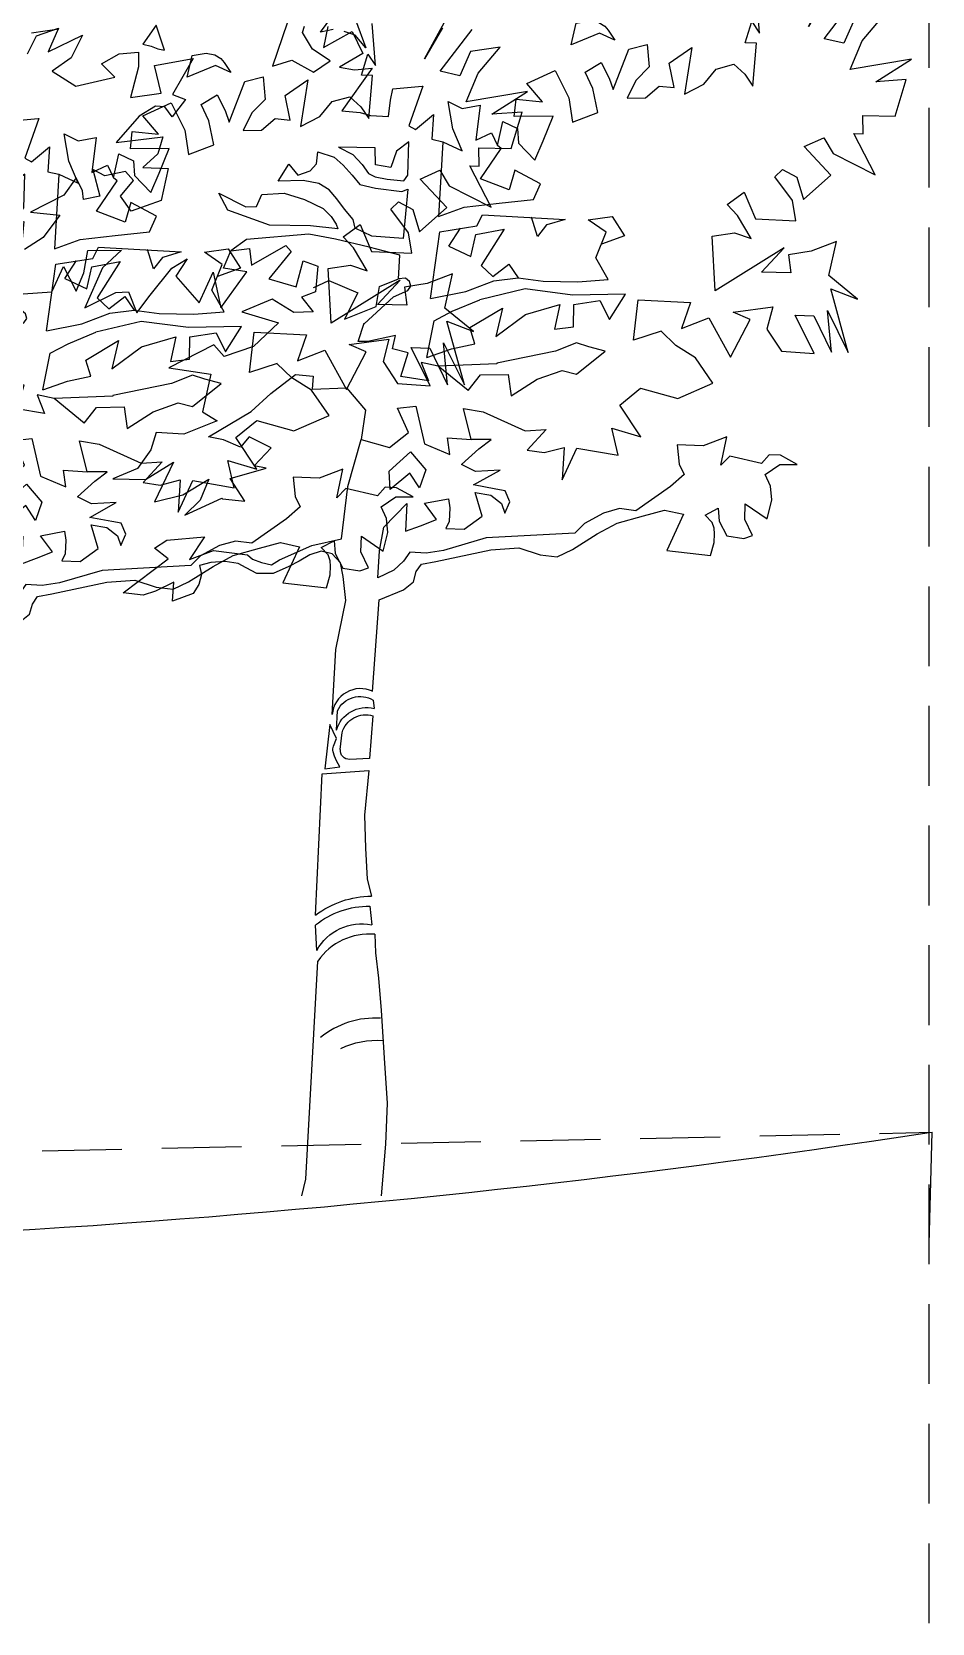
# Model space of a CAD drawing. Header units: millimetres. Extents: x 1514 to 1688, y 984 to 1013.
# Drawn here: x 1538.18 to 1541.001, y 986.771 to 991.759 of the extents above; entities that cross this region are included whole.
import ezdxf

# ---------------------------------------------------------------- set-up
doc = ezdxf.new("R2010")
doc.units = ezdxf.units.MM
doc.linetypes.add('CACHE', pattern=[0.375, 0.25, -0.125])
for name, color, linetype in [('Cotations2', 7, 'Continuous'), ('Limites', 7, 'Continuous'), ('T2', 5, 'Continuous')]:
    doc.layers.add(name, color=color, linetype=linetype)

# ---------------------------------------------------------------- blocks, each defined once
blk = doc.blocks.new('E13')
at = {"color": 62, "true_color": 0xacc205}
for p, q in [((2.1431, 19.0771), (2.1845, 19.1327)), ((2.2225, 19.07), (2.1974, 19.0787)), ((1.8389, 18.9743), (1.851, 19.0237)), ((0.8089, 18.9537), (0.8528, 18.9579)), ((1.9353, 18.8721), (1.9707, 18.9642)), ((1.9707, 18.9642), (2.0122, 18.9753)), ((1.3854, 18.921), (1.3165, 18.8239)), ((1.7382, 18.8864), (1.803, 18.9156)), ((2.0169, 18.9238), (1.9869, 18.8928)), ((1.9869, 18.8928), (1.9668, 18.8527)), ((0.8346, 18.854), (0.9043, 18.8639)), ((1.4225, 18.8109), (1.4272, 18.8485)), ((1.9668, 18.8527), (2.0085, 18.8533)), ((2.5324, 18.6778), (2.4839, 18.7725)), ((2.4368, 18.7268), (2.5324, 18.6778)), ((0.7489, 18.69), (0.7651, 18.629)), ((0.7762, 18.6755), (0.7489, 18.69)), ((0.9207, 18.6921), (0.9046, 18.6194)), ((0.7106, 18.6711), (0.683, 18.6315)), ((0.7254, 18.6415), (0.7106, 18.6711)), ((0.8235, 18.6852), (0.7762, 18.6755)), ((0.8117, 18.6292), (0.8417, 18.6648)), ((0.8417, 18.6648), (0.8235, 18.6852)), ((0.8417, 18.6648), (0.8417, 18.6648)), ((0.683, 18.6315), (0.6069, 18.5929)), ((0.7277, 18.6216), (0.7254, 18.6415)), ((0.7651, 18.629), (0.7277, 18.6216)), ((0.8364, 18.5951), (0.8117, 18.6292)), ((0.9046, 18.6194), (0.8364, 18.5951)), ((2.2338, 18.6381), (2.2595, 18.5772)), ((0.6069, 18.5929), (0.6738, 18.5859)), ((0.6738, 18.5859), (0.6358, 18.5347)), ((2.2495, 18.5325), (2.2184, 18.5852)), ((2.1609, 18.5384), (2.2116, 18.5459)), ((2.2116, 18.5459), (2.2495, 18.5325)), ((2.2595, 18.5772), (2.3512, 18.5731)), ((0.6358, 18.5347), (0.5928, 18.5076)), ((0.6358, 18.5347), (0.6358, 18.5347)), ((0.7282, 18.4548), (0.7377, 18.5052)), ((0.7377, 18.5052), (0.8144, 18.5058)), ((0.7377, 18.5052), (0.7377, 18.5052)), ((0.8144, 18.5058), (0.7707, 18.4656)), ((2.1674, 18.4137), (2.1609, 18.5384)), ((2.3245, 18.5116), (2.1674, 18.4137)), ((2.2729, 18.4559), (2.3245, 18.5116)), ((0.9288, 18.4649), (0.9637, 18.486)), ((0.9637, 18.486), (0.938, 18.4471)), ((1.201, 18.5028), (1.1497, 18.4404)), ((0.6556, 18.4111), (0.6819, 18.4686)), ((0.6819, 18.4686), (0.7106, 18.4125)), ((0.7106, 18.4125), (0.7282, 18.4548)), ((0.7707, 18.4656), (0.7305, 18.375)), ((0.8797, 18.4034), (0.9288, 18.4649)), ((0.938, 18.4471), (0.991, 18.3862)), ((0.991, 18.3862), (1.0231, 18.4558)), ((1.2869, 18.4367), (1.353, 18.4089)), ((0.59, 18.4066), (0.6556, 18.4111)), ((0.7305, 18.375), (0.8013, 18.4094)), ((0.8013, 18.4094), (0.8299, 18.411)), ((0.8299, 18.411), (0.849, 18.363)), ((0.849, 18.363), (0.8797, 18.4034)), ((1.2565, 18.4114), (1.2242, 18.3987)), ((1.683, 18.3741), (1.6675, 18.309)), ((2.2476, 18.348), (2.2083, 18.3651)), ((1.8515, 18.2237), (1.9169, 18.2756)), ((2.1626, 18.2029), (2.1226, 18.2609)), ((1.6695, 18.2471), (1.5362, 18.2414)), ((1.7615, 18.2117), (1.8189, 18.2319))]:
    blk.add_line(p, q, dxfattribs=at)
at = {"color": 84, "true_color": 0x2aaf18}
for p, q in [((2.3802, 19.0162), (2.4486, 19.1417)), ((2.2232, 19.1051), (2.2468, 19.0416)), ((2.2684, 19.0012), (2.2613, 19.0965)), ((2.4216, 19.0869), (2.3802, 19.0162)), ((2.1723, 19.0833), (2.1431, 19.0771)), ((2.2468, 19.0416), (2.2225, 19.07)), ((2.416, 18.988), (2.4887, 19.0829)), ((1.2268, 19.0021), (1.2317, 19.0169)), ((1.2847, 19.0159), (1.2745, 18.9682)), ((1.7571, 19.0449), (1.7726, 19.0392)), ((1.7726, 19.0392), (1.7875, 19.0361)), ((1.851, 19.0237), (1.8828, 19.0288)), ((1.8828, 19.0288), (1.9023, 19.0254)), ((1.9023, 19.0254), (1.916, 19.0168)), ((1.916, 19.0168), (1.9237, 19.0076)), ((2.2363, 18.979), (2.2514, 19.0272)), ((2.2514, 19.0272), (2.2684, 19.0012)), ((2.4849, 19.0328), (2.4607, 18.9778)), ((2.5528, 19.0428), (2.4849, 19.0328)), ((2.5028, 18.9833), (2.5528, 19.0428)), ((1.2496, 18.9644), (1.2268, 19.0021)), ((1.2745, 18.9682), (1.3399, 19.0049)), ((1.3399, 19.0049), (1.3644, 18.9548)), ((1.9042, 19.0007), (1.8389, 18.9743)), ((1.939, 18.9847), (1.9042, 19.0007)), ((1.9237, 19.0076), (1.939, 18.9847)), ((2.2617, 18.9779), (2.2363, 18.979)), ((2.2534, 18.88), (2.2617, 18.9779)), ((2.4607, 18.9778), (2.416, 18.988)), ((2.475, 18.918), (2.5028, 18.9833)), ((1.2901, 18.9378), (1.2496, 18.9644)), ((1.3644, 18.9548), (1.3109, 18.9237)), ((2.063, 18.9325), (2.114, 18.9684)), ((2.114, 18.9684), (2.0974, 18.8616)), ((2.6151, 18.9414), (2.475, 18.918)), ((2.5335, 18.89), (2.6151, 18.9414)), ((1.2521, 18.9122), (1.2901, 18.9378)), ((1.3109, 18.9237), (1.3453, 18.9173)), ((1.3453, 18.9173), (1.3854, 18.921)), ((2.0739, 18.8767), (2.063, 18.9325)), ((2.1417, 18.8848), (2.17, 18.9186)), ((2.17, 18.9186), (2.2098, 18.9299)), ((2.2098, 18.9299), (2.2354, 18.9071)), ((2.2354, 18.9071), (2.2534, 18.88)), ((1.4272, 18.8485), (1.433, 18.8738)), ((1.433, 18.8738), (1.4998, 18.88)), ((1.5008, 18.8799), (1.4693, 18.7895)), ((1.4998, 18.88), (1.5008, 18.8799)), ((2.0974, 18.8616), (2.1417, 18.8848)), ((2.2534, 18.88), (2.2534, 18.88)), ((2.6032, 18.8949), (2.5335, 18.89)), ((2.5779, 18.8116), (2.6032, 18.8949)), ((1.5588, 18.8452), (1.5909, 18.8295)), ((1.5692, 18.7827), (1.5588, 18.8452)), ((1.3165, 18.8239), (1.3579, 18.8197)), ((1.3579, 18.8197), (1.382, 18.8132)), ((1.382, 18.8132), (1.4225, 18.8109)), ((1.4846, 18.7816), (1.5251, 18.8155)), ((1.5251, 18.8155), (1.5219, 18.7589)), ((1.5251, 18.8155), (1.5251, 18.8155)), ((2.5047, 18.7717), (2.5041, 18.8134)), ((2.5041, 18.8134), (2.5779, 18.8116)), ((1.4693, 18.7895), (1.4846, 18.7816)), ((1.5219, 18.7589), (1.5469, 18.7532)), ((1.5911, 18.7328), (1.5692, 18.7827)), ((2.3706, 18.7422), (2.415, 18.7626)), ((2.415, 18.7626), (2.4368, 18.7268)), ((2.415, 18.7626), (2.415, 18.7626)), ((2.4839, 18.7725), (2.5047, 18.7717)), ((1.2588, 18.703), (1.262, 18.7304)), ((1.3924, 18.7393), (1.3091, 18.7411)), ((1.3932, 18.7006), (1.3924, 18.7393)), ((1.441, 18.7318), (1.4279, 18.6949)), ((1.4692, 18.7535), (1.441, 18.7318)), ((1.5469, 18.7532), (1.5911, 18.7328)), ((2.4311, 18.6769), (2.3706, 18.7422)), ((0.863, 18.6946), (0.9207, 18.6921)), ((1.1716, 18.6634), (1.1954, 18.7022)), ((1.1954, 18.7022), (1.2162, 18.677)), ((1.1954, 18.7022), (1.1954, 18.7022)), ((1.2162, 18.677), (1.2443, 18.6871)), ((1.2443, 18.6871), (1.2588, 18.703)), ((1.4279, 18.6949), (1.3932, 18.7006)), ((1.7109, 18.6884), (1.698, 18.644)), ((1.7691, 18.6575), (1.7109, 18.6884)), ((2.3039, 18.6734), (2.3212, 18.6902)), ((2.3212, 18.6902), (2.3539, 18.6725)), ((2.3212, 18.6902), (2.3212, 18.6902)), ((1.698, 18.644), (1.6325, 18.6687)), ((1.7531, 18.6216), (1.7691, 18.6575)), ((2.3441, 18.6191), (2.3039, 18.6734)), ((2.3539, 18.6725), (2.369, 18.6218)), ((2.369, 18.6218), (2.4311, 18.6769)), ((1.0566, 18.5972), (1.0358, 18.6359)), ((1.0358, 18.6359), (1.0978, 18.6046)), ((1.1217, 18.6055), (1.1341, 18.633)), ((2.1949, 18.6105), (2.2338, 18.6381)), ((2.3512, 18.5731), (2.3441, 18.6191)), ((1.0978, 18.6046), (1.1217, 18.6055)), ((1.7627, 18.5375), (1.749, 18.5813)), ((1.8784, 18.5752), (1.9329, 18.5832)), ((1.9329, 18.5832), (1.9609, 18.5386)), ((2.2184, 18.5852), (2.1949, 18.6105)), ((1.5601, 18.5151), (1.5871, 18.5566)), ((1.6105, 18.4915), (1.622, 18.5418)), ((1.622, 18.5418), (1.6862, 18.5539)), ((1.6862, 18.5539), (1.6344, 18.4715)), ((1.7828, 18.5636), (1.7627, 18.5375)), ((1.8255, 18.5763), (1.7836, 18.5635)), ((1.9188, 18.5475), (1.8784, 18.5752)), ((1.8954, 18.4886), (1.9188, 18.5475)), ((1.0465, 18.4653), (1.0637, 18.5049)), ((1.0989, 18.5306), (1.0637, 18.5049)), ((1.0637, 18.5049), (1.1057, 18.5101)), ((1.1057, 18.5101), (1.1104, 18.4718)), ((1.1104, 18.4718), (1.1888, 18.517)), ((1.1888, 18.517), (1.201, 18.5028)), ((1.5601, 18.5151), (1.6105, 18.4915)), ((1.9609, 18.5386), (1.9083, 18.5199)), ((2.3245, 18.5116), (2.3245, 18.5116)), ((2.4442, 18.5262), (2.3865, 18.5041)), ((2.4269, 18.448), (2.4442, 18.5262)), ((1.2127, 18.4223), (1.2286, 18.4817)), ((1.2286, 18.4817), (1.2618, 18.4697)), ((1.2618, 18.4697), (1.2565, 18.4114)), ((1.6344, 18.4715), (1.6609, 18.4459)), ((1.6609, 18.4459), (1.6972, 18.4743)), ((1.6972, 18.4743), (1.7186, 18.4434)), ((1.9238, 18.4391), (1.8954, 18.4886)), ((2.3865, 18.5041), (2.3347, 18.4956)), ((2.3347, 18.4956), (2.3402, 18.4546)), ((1.0231, 18.4558), (1.0404, 18.3748)), ((1.0404, 18.3748), (1.0998, 18.4567)), ((1.0998, 18.4567), (1.0465, 18.4653)), ((1.1497, 18.4404), (1.2127, 18.4223)), ((1.2524, 18.4212), (1.2869, 18.4367)), ((1.4023, 18.423), (1.4453, 18.4405)), ((1.4617, 18.4422), (1.4453, 18.4405)), ((1.4706, 18.4348), (1.4617, 18.4422)), ((1.4735, 18.4243), (1.4706, 18.4348)), ((2.3402, 18.4546), (2.2729, 18.4559)), ((2.4918, 18.3945), (2.4269, 18.448)), ((1.2242, 18.3987), (1.2511, 18.3655)), ((1.2524, 18.4203), (1.2524, 18.4212)), ((1.353, 18.4089), (1.3227, 18.3486)), ((1.3674, 18.3385), (1.4346, 18.3996)), ((1.395, 18.378), (1.4023, 18.423)), ((1.4346, 18.3996), (1.4671, 18.4142)), ((1.4671, 18.4142), (1.4735, 18.4243)), ((1.9263, 18.3479), (1.9629, 18.4058)), ((2.4711, 18.2729), (2.4311, 18.4181)), ((2.4311, 18.4181), (2.4918, 18.3945)), ((1.1575, 18.3943), (1.0882, 18.3655)), ((1.0882, 18.3655), (1.1723, 18.3401)), ((1.2074, 18.364), (1.1575, 18.3943)), ((1.2511, 18.3655), (1.2074, 18.364)), ((1.3227, 18.3486), (1.395, 18.378)), ((1.6084, 18.3295), (1.683, 18.3741)), ((1.735, 18.3596), (1.8133, 18.382)), ((1.8133, 18.382), (1.8014, 18.3261)), ((1.8446, 18.3314), (1.8455, 18.3825)), ((1.8455, 18.3825), (1.905, 18.3913)), ((1.905, 18.3913), (1.9263, 18.3479)), ((1.9814, 18.3009), (1.9923, 18.393)), ((1.9923, 18.393), (2.1114, 18.3868)), ((2.1114, 18.3868), (2.0907, 18.3278)), ((2.2083, 18.3651), (2.2991, 18.3771)), ((2.2991, 18.3771), (2.2857, 18.3261)), ((2.4235, 18.3686), (2.4711, 18.2729)), ((2.4325, 18.2732), (2.4235, 18.3686)), ((1.6199, 18.2926), (1.6084, 18.3295)), ((1.6675, 18.309), (1.735, 18.3596)), ((1.8014, 18.3261), (1.8446, 18.3314)), ((2.0907, 18.3278), (2.1532, 18.3522)), ((2.1532, 18.3522), (2.2023, 18.2624)), ((2.2023, 18.2624), (2.2476, 18.348)), ((2.2857, 18.3261), (2.319, 18.2762)), ((2.3933, 18.2705), (2.3499, 18.358)), ((2.3499, 18.358), (2.3923, 18.3567)), ((2.3923, 18.3567), (2.4325, 18.2732)), ((1.4392, 18.3113), (1.3756, 18.298)), ((1.4323, 18.2815), (1.4392, 18.3113)), ((1.5668, 18.2815), (1.6199, 18.2926)), ((1.8513, 18.2949), (1.8033, 18.2759)), ((1.8798, 18.286), (1.8513, 18.2949)), ((2.0447, 18.3218), (1.9814, 18.3009)), ((2.0437, 18.3219), (2.0447, 18.3218)), ((2.0782, 18.2889), (2.0437, 18.3219)), ((2.1226, 18.2609), (2.0782, 18.2889)), ((1.4676, 18.272), (1.4323, 18.2815)), ((1.451, 18.2184), (1.4676, 18.272)), ((1.5103, 18.2612), (1.5668, 18.2815)), ((1.8033, 18.2759), (1.6696, 18.2482)), ((1.9169, 18.2756), (1.8798, 18.286)), ((2.319, 18.2762), (2.3933, 18.2705)), ((1.5138, 18.2079), (1.451, 18.2184)), ((1.497, 18.25), (1.5138, 18.2079)), ((1.5362, 18.2414), (1.497, 18.25)), ((1.6042, 18.1858), (1.5362, 18.2414)), ((1.6042, 18.1858), (1.6324, 18.2215)), ((1.6324, 18.2215), (1.696, 18.2224)), ((1.6696, 18.2482), (1.6695, 18.2471)), ((1.696, 18.2224), (1.7026, 18.1737)), ((1.8189, 18.2319), (1.8515, 18.2237)), ((1.1095, 18.1384), (1.1543, 18.1796)), ((1.7026, 18.1737), (1.7615, 18.2117)), ((1.9503, 18.1528), (1.9977, 18.1917)), ((1.9977, 18.1917), (2.0822, 18.1682)), ((2.0822, 18.1682), (2.1626, 18.2029)), ((1.4436, 18.1461), (1.4848, 18.1505)), ((1.4688, 18.09), (1.4436, 18.1461)), ((1.4848, 18.1505), (1.5048, 18.0645)), ((1.5935, 18.1449), (1.6384, 18.1377)), ((1.6116, 18.0742), (1.5935, 18.1449)), ((1.9979, 18.0807), (1.9503, 18.1528)), ((1.032, 18.1167), (0.9566, 18.0865)), ((0.9987, 18.1374), (1.032, 18.1167)), ((1.0122, 18.0803), (1.1095, 18.1384)), ((1.3704, 18.1412), (1.3604, 18.0745)), ((1.6384, 18.1377), (1.7344, 18.0943)), ((0.8936, 18.0905), (0.8811, 18.0506)), ((0.9566, 18.0865), (0.8936, 18.0905)), ((1.0469, 18.0739), (1.0122, 18.0803)), ((1.0854, 18.0568), (1.0469, 18.0739)), ((1.1051, 18.0808), (1.0854, 18.0568)), ((1.1554, 18.0553), (1.1051, 18.0808)), ((1.3604, 18.0745), (1.4254, 18.0563)), ((1.4254, 18.0563), (1.4688, 18.09)), ((1.557, 18.0784), (1.6116, 18.0742)), ((1.5627, 18.0401), (1.557, 18.0784)), ((1.6571, 18.0745), (1.6116, 18.0742)), ((1.629, 18.0532), (1.6571, 18.0745)), ((1.7344, 18.0943), (1.782, 18.0972)), ((1.782, 18.0972), (1.7387, 18.0504)), ((1.9319, 18.1001), (1.9979, 18.0807)), ((1.9462, 18.0384), (1.9319, 18.1001)), ((2.1941, 18.0808), (2.1403, 18.0603)), ((2.1805, 18.0156), (2.1941, 18.0808)), ((0.8811, 18.0506), (0.8503, 18.0085)), ((1.1163, 18.0147), (1.1554, 18.0553)), ((1.5048, 18.0645), (1.5627, 18.0401)), ((1.5894, 18.0172), (1.629, 18.0532)), ((1.7387, 18.0504), (1.778, 18.0445)), ((1.778, 18.0445), (1.8235, 18.0561)), ((1.8235, 18.0561), (1.8187, 17.9826)), ((1.8187, 17.9826), (1.8519, 18.055)), ((1.8519, 18.055), (1.9462, 18.0384)), ((2.1403, 18.0603), (2.0806, 18.0622)), ((2.0806, 18.0622), (2.0851, 18.0182)), ((2.201, 18.0367), (2.1805, 18.0156)), ((2.2728, 18.0199), (2.201, 18.0367)), ((2.2903, 18.0394), (2.2728, 18.0199)), ((2.3168, 18.0384), (2.2903, 18.0394)), ((2.3541, 18.0174), (2.3168, 18.0384)), ((0.8503, 18.0085), (0.7945, 17.9844)), ((0.8692, 17.9832), (0.9328, 18.023)), ((0.9328, 18.023), (0.8891, 17.9325)), ((1.0618, 17.9856), (1.1443, 18.0088)), ((1.1163, 18.0147), (1.1163, 18.0147)), ((1.1443, 18.0088), (1.1163, 18.0147)), ((1.6212, 18.0015), (1.5894, 18.0172)), ((1.617, 17.9707), (1.6775, 18.0048)), ((1.6775, 18.0048), (1.6212, 18.0015)), ((2.0851, 18.0182), (2.0966, 17.9946)), ((2.2812, 17.9946), (2.3152, 18.0177)), ((2.3152, 18.0177), (2.3541, 18.0174)), ((0.7945, 17.9844), (0.8692, 17.9832)), ((0.9537, 17.9484), (1.0135, 17.9836)), ((1.0135, 17.9836), (0.9936, 17.9358)), ((1.0957, 17.9337), (1.0618, 17.9856)), ((1.6674, 17.9611), (1.617, 17.9707)), ((1.689, 17.9576), (1.6674, 17.9611)), ((2.0966, 17.9946), (2.0658, 17.9675)), ((2.2935, 17.9682), (2.2812, 17.9946)), ((2.2968, 17.9365), (2.2935, 17.9682)), ((0.8891, 17.9325), (0.9537, 17.9484)), ((0.9537, 17.9484), (0.9537, 17.9484)), ((0.9587, 17.9017), (1.0432, 17.9407)), ((0.9936, 17.9358), (0.9587, 17.9017)), ((1.0432, 17.9407), (1.0442, 17.9395)), ((1.0442, 17.9395), (1.0957, 17.9337)), ((1.4648, 17.9282), (1.4619, 17.8651)), ((1.5047, 17.9289), (1.5596, 17.9391)), ((1.5324, 17.8919), (1.5047, 17.9289)), ((1.5596, 17.9391), (1.5629, 17.9188)), ((1.6205, 17.9534), (1.6561, 17.9477)), ((1.6362, 17.8999), (1.6205, 17.9534)), ((1.6561, 17.9477), (1.6801, 17.9288)), ((1.6801, 17.9288), (1.6878, 17.9065)), ((1.6878, 17.9065), (1.6993, 17.9322)), ((1.6993, 17.9322), (1.689, 17.9576)), ((2.2354, 17.892), (2.2363, 17.9279)), ((2.2363, 17.9279), (2.2859, 17.8938)), ((2.2859, 17.8938), (2.2968, 17.9365)), ((1.4961, 17.8776), (1.5324, 17.8919)), ((1.5629, 17.9188), (1.5614, 17.8878)), ((1.5952, 17.87), (1.6362, 17.8999)), ((2.0522, 17.9136), (2.0953, 17.9038)), ((2.0953, 17.9038), (2.0576, 17.8214)), ((2.1444, 17.9019), (2.1741, 17.9175)), ((2.161, 17.8855), (2.1444, 17.9019)), ((2.1741, 17.9175), (2.1764, 17.8881)), ((2.1764, 17.8881), (2.1939, 17.8545)), ((2.2527, 17.8557), (2.2354, 17.892)), ((0.9173, 17.845), (1.0035, 17.8528)), ((1.0035, 17.8528), (0.9691, 17.8005)), ((1.4619, 17.8651), (1.4961, 17.8776)), ((1.5614, 17.8878), (1.5536, 17.8713)), ((1.5536, 17.8713), (1.5952, 17.87)), ((2.1649, 17.8719), (2.161, 17.8855)), ((2.1658, 17.8594), (2.1649, 17.8719)), ((2.1651, 17.8397), (2.1658, 17.8594)), ((2.1939, 17.8545), (2.2332, 17.8486)), ((2.2332, 17.8486), (2.2527, 17.8557)), ((0.8894, 17.8263), (0.9173, 17.845)), ((0.9208, 17.8023), (0.8894, 17.8263)), ((2.0576, 17.8214), (2.1572, 17.81)), ((2.1572, 17.81), (2.1651, 17.8397)), ((0.8183, 17.7248), (0.9208, 17.8023)), ((0.9917, 17.7874), (0.9969, 17.7669)), ((0.9338, 17.749), (0.8914, 17.7287)), ((0.9305, 17.7057), (0.9338, 17.749)), ((0.9903, 17.7439), (0.9773, 17.723)), ((0.9969, 17.7669), (0.9903, 17.7439)), ((0.9969, 17.7669), (0.9969, 17.7669)), ((0.8633, 17.7195), (0.8183, 17.7248)), ((0.8914, 17.7287), (0.8633, 17.7195)), ((0.9773, 17.723), (0.9305, 17.7057)), ((0.9773, 17.723), (0.9773, 17.723)), ((0.9305, 17.7057), (0.9305, 17.7057))]:
    blk.add_line(p, q, dxfattribs=at)
at = {"color": 97, "true_color": 0x25742c}
for p, q in [((1.7684, 19.0933), (1.7385, 19.0493)), ((1.7875, 19.0361), (1.7684, 19.0933)), ((1.2036, 19.057), (1.1584, 18.9259)), ((1.7385, 19.0493), (1.7571, 19.0449)), ((0.5996, 18.9535), (0.6206, 18.9947)), ((0.6711, 19.0098), (0.609, 19.0012)), ((0.6206, 18.9947), (0.6705, 19.0125)), ((0.6705, 19.0125), (0.6474, 18.9585)), ((0.6474, 18.9585), (0.725, 18.9962)), ((0.725, 18.9962), (0.6994, 18.945)), ((0.6994, 18.945), (0.6562, 18.9142)), ((0.7684, 18.9311), (0.8089, 18.9537)), ((0.8528, 18.9579), (0.8532, 18.9238)), ((0.8894, 18.9275), (0.9778, 18.9435)), ((0.9778, 18.9435), (0.9306, 18.861)), ((2.0122, 18.9753), (2.0169, 18.9238)), ((0.6562, 18.9142), (0.7104, 18.8798)), ((0.7991, 18.9003), (0.7684, 18.9311)), ((0.8532, 18.9238), (0.8346, 18.854)), ((0.9043, 18.8639), (0.8894, 18.9275)), ((1.1584, 18.9259), (1.2022, 18.9396)), ((1.2022, 18.9396), (1.2521, 18.9122)), ((1.803, 18.9156), (1.8342, 18.8533)), ((1.8709, 18.9123), (1.9078, 18.9341)), ((1.8889, 18.8749), (1.8709, 18.9123)), ((1.9078, 18.9341), (1.9259, 18.8986)), ((0.7104, 18.8798), (0.7991, 18.9003)), ((0.7991, 18.9003), (0.7991, 18.9003)), ((1.774, 18.8447), (1.7382, 18.8864)), ((1.8999, 18.8199), (1.8889, 18.8749)), ((1.9259, 18.8986), (1.9353, 18.8721)), ((2.0085, 18.8533), (2.0401, 18.8804)), ((2.0401, 18.8804), (2.0739, 18.8767)), ((0.8918, 18.8345), (0.8541, 18.8119)), ((0.9133, 18.8329), (0.8918, 18.8345)), ((0.9297, 18.8099), (0.9133, 18.8329)), ((0.9601, 18.8493), (0.9297, 18.8099)), ((0.9306, 18.861), (0.9601, 18.8493)), ((1.5909, 18.8295), (1.6321, 18.8366)), ((1.6321, 18.8366), (1.6222, 18.757)), ((1.7097, 18.8109), (1.7138, 18.8504)), ((1.7138, 18.8504), (1.774, 18.8447)), ((1.8342, 18.8533), (1.8424, 18.7978)), ((0.8541, 18.8119), (0.8021, 18.7515)), ((1.6716, 18.7445), (1.6834, 18.7996)), ((1.6834, 18.7996), (1.7171, 18.7838)), ((1.798, 18.8117), (1.7097, 18.8109)), ((1.7756, 18.7555), (1.798, 18.8117)), ((1.8424, 18.7978), (1.8999, 18.8199)), ((1.8999, 18.8199), (1.8999, 18.8199)), ((0.8021, 18.7515), (0.9081, 18.7642)), ((0.9081, 18.7642), (0.8968, 18.7261)), ((1.6222, 18.757), (1.6576, 18.774)), ((1.6576, 18.774), (1.6716, 18.7445)), ((1.7171, 18.7838), (1.7194, 18.7503)), ((0.8968, 18.7261), (0.863, 18.6946)), ((1.6325, 18.6687), (1.6795, 18.7382)), ((1.6795, 18.7382), (1.6716, 18.7445)), ((1.7194, 18.7503), (1.7562, 18.7115)), ((1.7562, 18.7115), (1.7756, 18.7555)), ((1.1723, 18.3401), (1.1152, 18.2868)), ((1.354, 18.2978), (1.3674, 18.3395)), ((1.0245, 18.29), (0.922, 18.238)), ((1.0482, 18.2635), (1.0245, 18.29)), ((1.3756, 18.298), (1.354, 18.2978)), ((1.1152, 18.2868), (1.0482, 18.2635)), ((0.922, 18.238), (1.0175, 18.2231)), ((1.0175, 18.2231), (0.9987, 18.1374)), ((1.1543, 18.1796), (1.2107, 18.2227)), ((1.2107, 18.2227), (1.2513, 18.2185)), ((1.2513, 18.2185), (1.249, 18.1894)), ((1.249, 18.1894), (1.3269, 18.1919)), ((1.3269, 18.1919), (1.3704, 18.1412))]:
    blk.add_line(p, q, dxfattribs=at)
at = {"color": 45, "true_color": 0xba8d4a}
for p, q in [((1.262, 18.7304), (1.299, 18.7181)), ((1.3091, 18.7411), (1.3419, 18.7243)), ((1.3419, 18.7243), (1.363, 18.7018)), ((1.299, 18.7181), (1.3193, 18.7003)), ((1.3193, 18.7003), (1.3402, 18.677)), ((1.2286, 18.6647), (1.1716, 18.6634)), ((1.2641, 18.6582), (1.2286, 18.6647)), ((1.1341, 18.633), (1.1847, 18.6359)), ((1.1847, 18.6359), (1.231, 18.6218)), ((1.1515, 18.5634), (1.0566, 18.5972)), ((1.6368, 18.5869), (1.8255, 18.5763)), ((1.2409, 18.5425), (1.0989, 18.5306)), ((1.7757, 18.4353), (1.8543, 18.4338)), ((1.8543, 18.4338), (1.9238, 18.4391)), ((1.9629, 18.4058), (1.8426, 18.4036)), ((2.0658, 17.9675), (1.9869, 17.9121)), ((1.9438, 17.884), (2.0038, 17.9002)), ((1.9869, 17.9121), (1.9493, 17.9168)), ((2.0038, 17.9002), (2.0522, 17.9136)), ((0.9691, 17.8005), (1.0238, 17.8217)), ((1.0238, 17.8217), (1.1015, 17.8112)), ((1.3988, 17.7589), (1.4027, 17.8203)), ((1.0179, 17.7937), (0.9917, 17.7874)), ((1.0503, 17.7961), (1.0179, 17.7937)), ((1.0803, 17.792), (1.0503, 17.7961)), ((1.0985, 17.7819), (1.0803, 17.792)), ((1.3195, 17.7623), (1.3134, 17.7931)), ((1.3259, 17.7076), (1.3195, 17.7623)), ((1.4353, 17.7762), (1.3988, 17.7589)), ((1.4574, 17.7317), (1.4796, 17.75)), ((1.4796, 17.75), (1.4863, 17.7731)), ((1.3029, 17.5957), (1.3259, 17.7076)), ((1.3866, 17.5002), (1.4017, 17.7086)), ((1.4017, 17.7086), (1.4574, 17.7317)), ((1.2946, 17.4475), (1.3029, 17.5957)), ((1.2946, 17.4475), (1.2946, 17.4475)), ((1.2566, 16.9899), (1.2718, 17.312)), ((1.2718, 17.312), (1.3777, 17.3198)), ((1.3777, 17.3198), (1.368, 17.2182)), ((1.368, 17.2182), (1.3706, 17.1423)), ((1.3706, 17.1423), (1.3739, 17.0719)), ((1.3739, 17.0719), (1.3842, 17.0332)), ((1.3916, 16.9463), (1.3932, 16.9037)), ((1.2344, 16.3879), (1.2619, 16.8853)), ((1.3932, 16.9037), (1.4002, 16.8463)), ((1.4002, 16.8463), (1.4059, 16.7727)), ((1.4059, 16.7727), (1.4141, 16.6527)), ((1.4141, 16.6527), (1.4201, 16.5613)), ((1.4201, 16.5613), (1.4159, 16.4677)), ((1.4159, 16.4677), (1.4064, 16.35))]:
    blk.add_line(p, q, dxfattribs=at)
at = {"color": 47, "true_color": 0x8d6a35}
for p, q in [((1.4672, 18.6768), (1.4692, 18.7535)), ((1.5468, 18.7522), (1.5369, 18.5832)), ((1.363, 18.7018), (1.3776, 18.6807)), ((1.2876, 18.644), (1.2641, 18.6582)), ((1.3402, 18.677), (1.3575, 18.6557)), ((1.3575, 18.6557), (1.3929, 18.6473)), ((1.3776, 18.6807), (1.3922, 18.673)), ((1.3922, 18.673), (1.4202, 18.6679)), ((1.4202, 18.6679), (1.4578, 18.6642)), ((1.4578, 18.6642), (1.4672, 18.6768)), ((1.231, 18.6218), (1.2738, 18.6014)), ((1.3049, 18.6229), (1.2876, 18.644)), ((1.3229, 18.5996), (1.3049, 18.6229)), ((1.3929, 18.6473), (1.453, 18.64)), ((1.453, 18.64), (1.4666, 18.6454)), ((1.4666, 18.6454), (1.4561, 18.5325)), ((1.6748, 18.6135), (1.7531, 18.6216)), ((1.2738, 18.6014), (1.2924, 18.583)), ((1.2924, 18.583), (1.3032, 18.5651)), ((1.342, 18.5764), (1.3229, 18.5996)), ((1.5369, 18.5832), (1.5953, 18.6044)), ((1.5953, 18.6044), (1.6748, 18.6135)), ((1.6243, 18.5613), (1.6368, 18.5869)), ((1.2453, 18.5619), (1.1515, 18.5634)), ((1.3017, 18.5311), (1.2409, 18.5425)), ((1.3073, 18.5545), (1.2453, 18.5619)), ((1.3032, 18.5651), (1.3073, 18.5545)), ((1.3073, 18.5545), (1.3073, 18.5545)), ((1.3472, 18.556), (1.342, 18.5764)), ((1.3845, 18.538), (1.3472, 18.556)), ((1.5188, 18.3962), (1.5399, 18.548)), ((1.5399, 18.548), (1.6243, 18.5613)), ((1.3788, 18.513), (1.3017, 18.5311)), ((1.4486, 18.4944), (1.3788, 18.513)), ((1.4561, 18.5325), (1.3845, 18.538)), ((1.4453, 18.4405), (1.4486, 18.4944)), ((1.5995, 18.4116), (1.6631, 18.4363)), ((1.6631, 18.4363), (1.7186, 18.4434)), ((1.7186, 18.4434), (1.7757, 18.4353)), ((1.5188, 18.3962), (1.5995, 18.4116)), ((1.7345, 18.4176), (1.6314, 18.3932)), ((1.8426, 18.4036), (1.7345, 18.4176)), ((1.5271, 18.3452), (1.5677, 18.3667)), ((1.5677, 18.3667), (1.6314, 18.3932)), ((1.5103, 18.2612), (1.5271, 18.3452)), ((1.3305, 17.9669), (1.3604, 18.0745)), ((1.4242, 18.0025), (1.473, 18.0461)), ((1.473, 18.0461), (1.5078, 18.0056)), ((1.4267, 17.9606), (1.4242, 18.0025)), ((1.4712, 17.9978), (1.4267, 17.9606)), ((1.4933, 17.9639), (1.4712, 17.9978)), ((1.5078, 18.0056), (1.4933, 17.9639)), ((1.3157, 17.8478), (1.3305, 17.9669)), ((1.4125, 17.8745), (1.4648, 17.9282)), ((1.9133, 17.9063), (1.8699, 17.8831)), ((1.9493, 17.9168), (1.9133, 17.9063)), ((1.4027, 17.8203), (1.4125, 17.8745)), ((1.8473, 17.861), (1.6456, 17.8499)), ((1.8426, 17.8235), (1.8983, 17.859)), ((1.8699, 17.8831), (1.8473, 17.861)), ((1.8983, 17.859), (1.9438, 17.884)), ((1.1746, 17.7999), (1.2483, 17.833)), ((1.269, 17.82), (1.2437, 17.8117)), ((1.2483, 17.833), (1.3157, 17.8478)), ((1.2942, 17.8135), (1.269, 17.82)), ((1.4715, 17.8178), (1.4567, 17.7973)), ((1.5084, 17.815), (1.4715, 17.8178)), ((1.5479, 17.8214), (1.5084, 17.815)), ((1.5308, 17.7962), (1.656, 17.8226)), ((1.6456, 17.8499), (1.5479, 17.8214)), ((1.656, 17.8226), (1.7197, 17.8272)), ((1.7197, 17.8272), (1.7688, 17.8113)), ((1.8072, 17.8072), (1.8426, 17.8235)), ((1.1229, 17.7687), (1.0985, 17.7819)), ((1.1015, 17.8112), (1.1132, 17.8016)), ((1.1132, 17.8016), (1.1335, 17.7936)), ((1.1335, 17.7936), (1.1559, 17.7889)), ((1.1559, 17.7889), (1.1746, 17.7999)), ((1.1953, 17.7848), (1.16, 17.7688)), ((1.219, 17.7973), (1.1953, 17.7848)), ((1.2437, 17.8117), (1.219, 17.7973)), ((1.3134, 17.7931), (1.2942, 17.8135)), ((1.4567, 17.7973), (1.4353, 17.7762)), ((1.4863, 17.7731), (1.4979, 17.7903)), ((1.4979, 17.7903), (1.5308, 17.7962)), ((1.7688, 17.8113), (1.8072, 17.8072)), ((1.16, 17.7688), (1.1229, 17.7687)), ((1.304, 17.4118), (1.3066, 17.456)), ((1.388, 17.4801), (1.3904, 17.461)), ((1.289, 17.4245), (1.2775, 17.3237)), ((1.3043, 17.3929), (1.289, 17.4245)), ((1.3872, 17.4442), (1.3792, 17.3469)), ((1.2975, 17.3751), (1.3043, 17.3929)), ((1.313, 17.3675), (1.3169, 17.406)), ((1.2995, 17.3523), (1.2968, 17.3625)), ((1.3044, 17.3417), (1.2995, 17.3523)), ((1.3792, 17.3469), (1.3344, 17.345)), ((1.2775, 17.3237), (1.312, 17.3278)), ((1.312, 17.3278), (1.3044, 17.3417)), ((1.3805, 17.0103), (1.3848, 16.9675)), ((1.2596, 16.9092), (1.2565, 16.9674)), ((1.2252, 16.35), (1.2344, 16.3879))]:
    blk.add_line(p, q, dxfattribs=at)
at = {"color": 45, "true_color": 0xba8d4a}
for centre, major_axis, start_param, end_param in [((1.359, 17.4418), (-0.0397, 0.051), 5.181167, 7.104727), ((1.3794, 16.8037), (-0.0879, 0.113), 5.536991, 6.586303)]:
    blk.add_ellipse(centre, major_axis=major_axis, ratio=1, start_param=start_param, end_param=end_param, dxfattribs=at)
at = {"color": 47, "true_color": 0x8d6a35, "extrusion": (0, 0, -1)}
for centre, major_axis, start_param, end_param in [((1.3584, 17.4307), (-0.0354, 0.0455), 5.827895, 7.485347), ((1.3727, 17.3915), (-0.044, 0.0566), 5.660511, 7.192627), ((1.3705, 17.3911), (0.0439, 0.0341), 4.072822, 5.678842), ((1.3166, 17.3678), (-0.0126, 0.0162), 5.113129, 5.740899), ((1.3335, 17.3655), (-0.0126, 0.0162), 3.758713, 5.472732), ((1.3775, 16.8182), (-0.118, 0.1517), 6.262862, 6.95973), ((1.3611, 16.8548), (0.0909, 0.0707), 4.294084, 5.580261), ((1.3968, 16.5093), (0.1541, 0.1198), 4.934791, 5.439497)]:
    blk.add_ellipse(centre, major_axis=major_axis, ratio=1, start_param=start_param, end_param=end_param, dxfattribs=at)
at = {"color": 45, "true_color": 0xba8d4a, "extrusion": (0, 0, -1)}
blk.add_ellipse((1.3857, 16.8191), major_axis=(0.169, 0.1315), ratio=1, start_param=-1.556919, end_param=-0.916997, dxfattribs=at)
at = {"color": 47, "true_color": 0x8d6a35}
blk.add_ellipse((1.3918, 16.56), major_axis=(-0.1198, 0.1541), ratio=1, start_param=5.556078, end_param=6.31117, dxfattribs=at)
at = {"layer": 'T2'}
for p, q in [((1.7836, 18.5635), (1.7828, 18.5636)), ((1.3674, 18.3395), (1.3674, 18.3385))]:
    blk.add_line(p, q, dxfattribs=at)

msp = doc.modelspace()

# ---------------------------------------------------------------- linework, layer by layer
at = {"layer": 'Cotations2', "linetype": 'CACHE'}
msp.add_line((1516.8416, 987.8097), (1541.0014, 988.3095), dxfattribs=at)
at = {"layer": 'Cotations2'}
msp.add_line((1540.9916, 987.9597), (1541.0014, 988.3095), dxfattribs=at)
msp.add_arc((1536.2055, 1019.421), 31.4777, 268.15428, 278.74571, dxfattribs=at)
at = {"layer": 'Limites', "linetype": 'CACHE', "transparency": 33554636}
msp.add_line((1540.9916, 986.7709), (1540.9916, 996.631), dxfattribs=at)

# ---------------------------------------------------------------- block references
at = {"color": 45, "true_color": 0xba8d4a, "xscale": 1.37477329816057, "yscale": 1.37477329816057, "zscale": 1.37477329816057}
for p in [(1537.3414, 965.633), (1536.138, 965.5315)]:
    msp.add_blockref('E13', p, dxfattribs=at)

doc.saveas('drawing.dxf')
